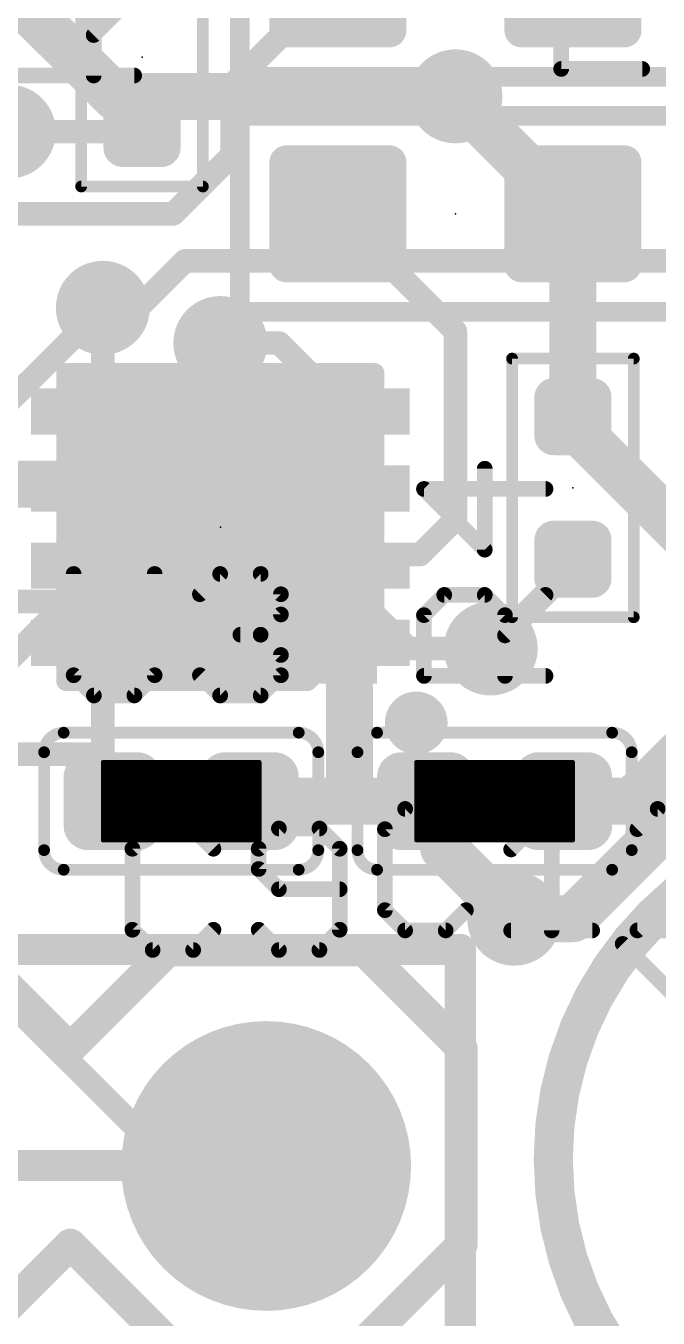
# Model space of a CAD drawing. Extents: x -6.8 to 69.2, y -5 to 26.2.
# Drawn here: x 53.6 to 57.7, y 1.22 to 9.6 of the extents above; entities that cross this region are included whole.
import ezdxf

# ---------------------------------------------------------------- set-up
doc = ezdxf.new("R2010")
doc.units = 0
for name, color, linetype in [('1', 22, 'CONTINUOUS'), ('16', 175, 'CONTINUOUS'), ('17', 82, 'CONTINUOUS'), ('18', 82, 'CONTINUOUS'), ('21', 253, 'CONTINUOUS'), ('23', 7, 'CONTINUOUS'), ('25', 253, 'CONTINUOUS'), ('39', 22, 'CONTINUOUS'), ('41', 22, 'CONTINUOUS'), ('42', 175, 'CONTINUOUS'), ('48', 253, 'CONTINUOUS'), ('51', 253, 'CONTINUOUS')]:
    doc.layers.add(name, color=color, linetype=linetype)

# ---------------------------------------------------------------- blocks, each defined once
blk = doc.blocks.new('RECT101600X101600R50')
at = {"const_width": 0.1588}
blk.add_lwpolyline([(0.2381, -0.1588), (0.2381, 0.1588, 0.4142), (0.1588, 0.2381), (-0.1588, 0.2381, 0.4142), (-0.2381, 0.1588), (-0.2381, -0.1588, 0.4142), (-0.1588, -0.2381), (0.1588, -0.2381, 0.4142)], format="xyb", close=True, dxfattribs=at)
blk.add_solid([(-0.1842, -0.1842), (0.1842, -0.1842), (-0.1842, 0.1842), (0.1842, 0.1842)])
blk = doc.blocks.new('RECT')
blk.add_solid([(-0.5, -0.5), (0.5, -0.5), (-0.5, 0.5), (0.5, 0.5)])
blk = doc.blocks.new('ROUNDP')
at = {"const_width": 0.5}
blk.add_lwpolyline([(0, -0.25, 1), (0, 0.25, 1), (0, -0.25)], format="xyb", dxfattribs=at)
blk = doc.blocks.new('RECT142240X142240R25')
at = {"const_width": 0.1111}
blk.add_lwpolyline([(0.3889, -0.3334), (0.3889, 0.3334, 0.4142), (0.3334, 0.3889), (-0.3334, 0.3889, 0.4142), (-0.3889, 0.3334), (-0.3889, -0.3334, 0.4142), (-0.3334, -0.3889), (0.3334, -0.3889, 0.4142)], format="xyb", close=True, dxfattribs=at)
blk.add_solid([(-0.3588, -0.3588), (0.3588, -0.3588), (-0.3588, 0.3588), (0.3588, 0.3588)])
blk = doc.blocks.new('RECT80000X80000R50')
at = {"const_width": 0.125}
blk.add_lwpolyline([(0.1875, -0.125), (0.1875, 0.125, 0.4142), (0.125, 0.1875), (-0.125, 0.1875, 0.4142), (-0.1875, 0.125), (-0.1875, -0.125, 0.4142), (-0.125, -0.1875), (0.125, -0.1875, 0.4142)], format="xyb", close=True, dxfattribs=at)
blk.add_solid([(-0.1504, -0.1504), (0.1504, -0.1504), (-0.1504, 0.1504), (0.1504, 0.1504)])
blk = doc.blocks.new('RECT208000X72000R50')
at = {"const_width": 0.1125}
blk.add_lwpolyline([(0.5938, -0.1125), (0.5938, 0.1125, 0.4142), (0.5375, 0.1688), (-0.5375, 0.1688, 0.4142), (-0.5938, 0.1125), (-0.5938, -0.1125, 0.4142), (-0.5375, -0.1688), (0.5375, -0.1688, 0.4142)], format="xyb", close=True, dxfattribs=at)
blk.add_solid([(-0.5629, -0.1379), (0.5629, -0.1379), (-0.5629, 0.1379), (0.5629, 0.1379)])
blk = doc.blocks.new('ROUNDV')
at = {"const_width": 0.5}
blk.add_lwpolyline([(0, -0.25, 1), (0, 0.25, 1), (0, -0.25)], format="xyb", dxfattribs=at)

msp = doc.modelspace()

# ---------------------------------------------------------------- linework, layer by layer
at = {"layer": '1'}
for points, const_width in [([(55.626, 9.906), (54.9402, 9.2202)], 0.1524), ([(54.9402, 9.2202), (54.9402, 8.763)], 0.1524), ([(56.388, 9.144), (57.15, 8.382)], 0.3048), ([(53.4924, 8.9154), (54.3306, 8.9154)], 0.1524), ([(54.3306, 8.9154), (54.356, 8.9355)], 0.1524), ([(54.9402, 8.763), (54.5592, 8.382)], 0.1524), ([(57.15, 8.382), (57.15, 7.0665)], 0.3048), ([(54.5592, 8.382), (52.578, 8.382)], 0.1524), ([(55.626, 8.382), (56.388, 7.62)], 0.1524), ([(54.102, 7.7724), (54.102, 7.1628)], 0.1524), ([(56.388, 7.62), (56.388, 6.4008)], 0.1524), ([(55.245, 7.5438), (54.864, 7.5438)], 0.1524), ([(55.626, 7.1628), (55.245, 7.5438)], 0.1524), ([(54.102, 7.1628), (54.037, 7.1)], 0.1524), ([(55.626, 7.1628), (55.691, 7.1)], 0.1524), ([(57.2262, 6.9342), (57.15, 7.0665)], 0.3048), ([(58.5216, 5.6388), (57.2262, 6.9342)], 0.3048), ([(53.9496, 6.6294), (52.3494, 6.6294)], 0.3048), ([(53.9496, 6.6294), (54.037, 6.6)], 0.3048), ([(54.102, 6.6294), (54.037, 6.6)], 0.3048), ([(54.6354, 6.6294), (54.102, 6.6294)], 0.3048), ([(54.864, 6.4008), (54.6354, 6.6294)], 0.3048), ([(54.9402, 6.477), (55.0926, 6.6294)], 0.3048), ([(55.0926, 6.6294), (55.626, 6.6294)], 0.3048), ([(55.626, 6.6294), (55.691, 6.6)], 0.3048), ([(54.9402, 6.477), (54.864, 6.35)], 0.3048), ([(54.864, 6.4008), (54.864, 6.35)], 0.3048), ([(54.9402, 6.2484), (54.864, 6.35)], 0.3048), ([(56.388, 6.4008), (56.1594, 6.1722)], 0.1524), ([(54.9402, 6.2484), (54.9402, 5.8674)], 0.3048), ([(55.7022, 6.1722), (55.691, 6.1)], 0.1524), ([(56.1594, 6.1722), (55.7022, 6.1722)], 0.1524), ([(57.15, 6.096), (57.15, 6.1415)], 0.1524), ([(54.0258, 6.096), (54.037, 6.1)], 0.1524), ([(54.0258, 5.8674), (54.0258, 6.096)], 0.1524), ([(56.6166, 5.5626), (57.15, 6.096)], 0.1524), ([(54.9402, 5.8674), (55.1688, 5.6388)], 0.3048), ([(53.1114, 5.8674), (54.0258, 5.8674)], 0.1524), ([(54.0258, 5.6388), (54.0258, 5.8674)], 0.1524), ([(55.1688, 5.6388), (55.5498, 5.6388)], 0.3048), ([(55.5498, 5.6388), (55.691, 5.6)], 0.3048), ([(54.0258, 5.6388), (54.037, 5.6)], 0.1524), ([(55.7022, 5.5626), (55.691, 5.6)], 0.3048), ([(55.7022, 4.572), (55.7022, 5.5626)], 0.3048), ([(58.547, 5.588), (57.531, 4.572)], 0.3048), ([(54.102, 5.5626), (54.037, 5.6)], 0.1524), ([(54.102, 5.5626), (54.102, 4.8768)], 0.1524), ([(51.9684, 4.8768), (54.102, 4.8768)], 0.1524), ([(54.102, 4.8768), (54.102, 4.572)], 0.1524), ([(54.102, 4.8768), (54.1655, 4.572)], 0.1524), ([(55.7022, 4.572), (55.0545, 4.572)], 0.3048), ([(56.1975, 4.572), (55.7022, 4.572)], 0.3048), ([(56.3118, 4.4958), (56.1975, 4.572)], 0.3048), ([(57.531, 4.572), (57.0865, 4.572)], 0.3048), ([(54.102, 4.572), (54.1655, 4.572)], 0.1524), ([(56.3118, 4.2672), (56.3118, 4.4958)], 0.3048), ([(56.769, 3.81), (56.3118, 4.2672)], 0.3048), ([(52.959, 3.81), (54.5592, 2.2098)], 0.1524), ([(54.5592, 2.2098), (55.0926, 2.2098)], 0.1524), ([(55.0926, 2.2098), (55.1607, 2.2058)], 0.1524)]:
    msp.add_lwpolyline(points, dxfattribs=dict(at, const_width=const_width))
for points, const_width in [([(54.9783, 9.2202, 1), (54.9021, 9.2202)], 0.0762), ([(54.9133, 9.2471, 1), (54.9671, 9.1933)], 0.0762), ([(56.4419, 9.1979, 1), (56.3341, 9.0901)], 0.1524), ([(54.307, 8.9453, 1), (54.3542, 8.8855)], 0.0762), ([(54.3306, 8.8773, 1), (54.3306, 8.9535)], 0.0762), ([(54.3796, 8.9056, 1), (54.3324, 8.9654)], 0.0762), ([(54.9671, 8.7361, 1), (54.9133, 8.7899)], 0.0762), ([(54.9021, 8.763, 1), (54.9783, 8.763)], 0.0762), ([(57.2262, 8.382, 1), (57.0738, 8.382)], 0.1524), ([(57.0961, 8.3281, 1), (57.2039, 8.4359)], 0.1524), ([(54.5323, 8.4089, 1), (54.5861, 8.3551)], 0.0762), ([(54.5592, 8.3439, 1), (54.5592, 8.4201)], 0.0762), ([(55.6529, 8.4089, 1), (55.5991, 8.3551)], 0.0762), ([(54.1401, 7.7724, 1), (54.0639, 7.7724)], 0.0762), ([(56.4261, 7.62, 1), (56.3499, 7.62)], 0.0762), ([(56.3611, 7.5931, 1), (56.4149, 7.6469)], 0.0762), ([(54.864, 7.5819, 1), (54.864, 7.5057)], 0.0762), ([(55.2719, 7.5707, 1), (55.2181, 7.5169)], 0.0762), ([(55.245, 7.5057, 1), (55.245, 7.5819)], 0.0762), ([(54.1285, 7.1354, 1), (54.0755, 7.1902)], 0.0762), ([(55.6525, 7.1902, 1), (55.5995, 7.1354)], 0.0762), ([(55.5991, 7.1359, 1), (55.6529, 7.1897)], 0.0762), ([(57.216, 7.1045, 1), (57.084, 7.0285)], 0.1524), ([(54.0105, 7.1274, 1), (54.0635, 7.0726)], 0.0762), ([(54.0639, 7.1628, 1), (54.1401, 7.1628)], 0.0762), ([(55.6645, 7.0726, 1), (55.7175, 7.1274)], 0.0762), ([(57.0738, 7.0665, 1), (57.2262, 7.0665)], 0.1524), ([(57.2801, 6.9881, 1), (57.1723, 6.8803)], 0.1524), ([(57.1602, 6.8962, 1), (57.2922, 6.9722)], 0.1524), ([(53.9739, 6.7016, 1), (53.9253, 6.5572)], 0.1524), ([(53.9496, 6.5532, 1), (53.9496, 6.7056)], 0.1524), ([(54.0056, 6.6694, 1), (54.0684, 6.5306)], 0.1524), ([(54.0127, 6.5278, 1), (54.0613, 6.6722)], 0.1524), ([(54.102, 6.7056, 1), (54.102, 6.5532)], 0.1524), ([(54.1334, 6.56, 1), (54.0706, 6.6988)], 0.1524), ([(54.6893, 6.6833, 1), (54.5815, 6.5755)], 0.1524), ([(54.6354, 6.5532, 1), (54.6354, 6.7056)], 0.1524), ([(55.0926, 6.7056, 1), (55.0926, 6.5532)], 0.1524), ([(55.1465, 6.5755, 1), (55.0387, 6.6833)], 0.1524), ([(55.6574, 6.6988, 1), (55.5946, 6.56)], 0.1524), ([(55.626, 6.5532, 1), (55.626, 6.7056)], 0.1524), ([(55.6596, 6.5306, 1), (55.7224, 6.6694)], 0.1524), ([(55.0055, 6.4378, 1), (54.8749, 6.5162)], 0.1524), ([(54.9402, 6.4008, 1), (54.7878, 6.4008)], 0.1524), ([(54.8863, 6.5309, 1), (54.9941, 6.4231)], 0.1524), ([(54.925, 6.3957, 1), (54.803, 6.3043)], 0.1524), ([(54.7987, 6.3892, 1), (54.9293, 6.3108)], 0.1524), ([(54.8101, 6.3469, 1), (54.9179, 6.4547)], 0.1524), ([(56.4149, 6.3739, 1), (56.3611, 6.4277)], 0.0762), ([(54.7878, 6.35, 1), (54.9402, 6.35)], 0.1524), ([(55.0164, 6.2484, 1), (54.864, 6.2484)], 0.1524), ([(56.3499, 6.4008, 1), (56.4261, 6.4008)], 0.0762), ([(54.8792, 6.2027, 1), (55.0012, 6.2941)], 0.1524), ([(55.7022, 6.2103, 1), (55.7022, 6.1341)], 0.0762), ([(55.7398, 6.1664, 1), (55.6646, 6.178)], 0.0762), ([(56.1325, 6.1991, 1), (56.1863, 6.1453)], 0.0762), ([(56.1594, 6.1341, 1), (56.1594, 6.2103)], 0.0762), ([(57.1881, 6.1415, 1), (57.1119, 6.1415)], 0.0762), ([(54.0639, 6.096, 1), (53.9877, 6.096)], 0.0762), ([(54.013, 6.1319, 1), (54.0386, 6.0601)], 0.0762), ([(54.0498, 6.0641, 1), (54.0242, 6.1359)], 0.0762), ([(55.6534, 6.1058, 1), (55.7286, 6.0942)], 0.0762), ([(57.1119, 6.096, 1), (57.1881, 6.096)], 0.0762), ([(57.1769, 6.0691, 1), (57.1231, 6.1229)], 0.0762), ([(54.9941, 5.9213, 1), (54.8863, 5.8135)], 0.1524), ([(54.0639, 5.8674, 1), (53.9877, 5.8674)], 0.0762), ([(53.9877, 5.8674, 1), (54.0639, 5.8674)], 0.0762), ([(54.0258, 5.8293, 1), (54.0258, 5.9055)], 0.0762), ([(54.864, 5.8674, 1), (55.0164, 5.8674)], 0.1524), ([(55.1688, 5.715, 1), (55.1688, 5.5626)], 0.1524), ([(55.57, 5.7123, 1), (55.5296, 5.5653)], 0.1524), ([(55.5498, 5.5626, 1), (55.5498, 5.715)], 0.1524), ([(54.0624, 5.6494, 1), (53.9892, 5.6282)], 0.0762), ([(55.1149, 5.5849, 1), (55.2227, 5.6927)], 0.1524), ([(55.764, 5.6219, 1), (55.618, 5.5781)], 0.1524), ([(55.7784, 5.5626, 1), (55.626, 5.5626)], 0.1524), ([(55.6708, 5.5265, 1), (55.7112, 5.6735)], 0.1524), ([(53.9877, 5.6388, 1), (54.0639, 5.6388)], 0.0762), ([(54.056, 5.633, 1), (54.018, 5.567)], 0.0762), ([(54.0004, 5.5894, 1), (54.0736, 5.6106)], 0.0762), ([(54.1401, 5.5626, 1), (54.0639, 5.5626)], 0.0762), ([(54.083, 5.5296, 1), (54.121, 5.5956)], 0.0762), ([(55.6292, 5.5407, 1), (55.7752, 5.5845)], 0.1524), ([(56.5897, 5.5895, 1), (56.6435, 5.5357)], 0.0762), ([(54.1401, 4.8768, 1), (54.0639, 4.8768)], 0.0762), ([(54.1393, 4.8846, 1), (54.0647, 4.869)], 0.0762), ([(54.102, 4.8387, 1), (54.102, 4.9149)], 0.0762), ([(54.0639, 4.8768, 1), (54.1401, 4.8768)], 0.0762), ([(55.0545, 4.6482, 1), (55.0545, 4.4958)], 0.1524), ([(55.7022, 4.6482, 1), (55.7022, 4.4958)], 0.1524), ([(55.7022, 4.4958, 1), (55.7022, 4.6482)], 0.1524), ([(56.2398, 4.6354, 1), (56.1552, 4.5086)], 0.1524), ([(56.1975, 4.4958, 1), (56.1975, 4.6482)], 0.1524), ([(57.0865, 4.6482, 1), (57.0865, 4.4958)], 0.1524), ([(57.4771, 4.6259, 1), (57.5849, 4.5181)], 0.1524), ([(57.531, 4.4958, 1), (57.531, 4.6482)], 0.1524), ([(54.102, 4.6101, 1), (54.102, 4.5339)], 0.0762), ([(54.1282, 4.5642, 1), (54.2028, 4.5798)], 0.0762), ([(54.1655, 4.5339, 1), (54.1655, 4.6101)], 0.0762), ([(55.626, 4.572, 1), (55.7784, 4.572)], 0.1524), ([(56.388, 4.4958, 1), (56.2356, 4.4958)], 0.1524), ([(56.2695, 4.4324, 1), (56.3541, 4.5592)], 0.1524), ([(54.0639, 4.572, 1), (54.1401, 4.572)], 0.0762), ([(56.3657, 4.3211, 1), (56.2579, 4.2133)], 0.1524), ([(56.2356, 4.2672, 1), (56.388, 4.2672)], 0.1524), ([(56.7151, 3.7561, 1), (56.8229, 3.8639)], 0.1524), ([(54.5592, 2.2479, 1), (54.5592, 2.1717)], 0.0762), ([(54.5323, 2.1829, 1), (54.5861, 2.2367)], 0.0762), ([(55.0948, 2.2478, 1), (55.0904, 2.1718)], 0.0762), ([(55.0926, 2.1717, 1), (55.0926, 2.2479)], 0.0762), ([(55.1585, 2.1678, 1), (55.163, 2.2439)], 0.0762)]:
    msp.add_lwpolyline(points, format="xyb", dxfattribs=dict(at, const_width=const_width))
at = {"layer": '16'}
for points, const_width in [([(51.5874, 11.7348), (54.1782, 9.144)], 0.3048), ([(54.1782, 9.144), (56.388, 9.144)], 0.3048), ([(54.6354, 8.0772), (54.3306, 7.7724)], 0.1524), ([(59.1312, 8.0772), (54.6354, 8.0772)], 0.1524), ([(54.102, 7.7724), (53.1114, 6.7818)], 0.1524), ([(54.3306, 7.7724), (54.102, 7.7724)], 0.1524), ([(54.864, 7.5438), (54.864, 6.858)], 0.1524), ([(54.8259, 6.8199), (52.4256, 4.4196)], 0.1524), ([(54.864, 6.858), (54.8259, 6.8199)], 0.1524), ([(54.8259, 6.8199), (56.0832, 5.5626)], 0.1524), ([(56.0832, 5.5626), (56.6166, 5.5626)], 0.1524), ([(58.5978, 5.2578), (57.15, 3.81)], 0.3048), ([(57.15, 3.81), (56.769, 3.81)], 0.3048)]:
    msp.add_lwpolyline(points, dxfattribs=dict(at, const_width=const_width))
for points, const_width in [([(54.1782, 9.2202, 1), (54.1782, 9.0678)], 0.1524), ([(54.1243, 9.0901, 1), (54.2321, 9.1979)], 0.1524), ([(56.388, 9.0678, 1), (56.388, 9.2202)], 0.1524), ([(54.6354, 8.1153, 1), (54.6354, 8.0391)], 0.0762), ([(54.6623, 8.0503, 1), (54.6085, 8.1041)], 0.0762), ([(54.102, 7.8105, 1), (54.102, 7.7343)], 0.0762), ([(54.1289, 7.7455, 1), (54.0751, 7.7993)], 0.0762), ([(54.3037, 7.7993, 1), (54.3575, 7.7455)], 0.0762), ([(54.3306, 7.7343, 1), (54.3306, 7.8105)], 0.0762), ([(54.9021, 7.5438, 1), (54.8259, 7.5438)], 0.0762), ([(54.8528, 6.8468, 1), (54.799, 6.793)], 0.0762), ([(54.799, 6.8468, 1), (54.8528, 6.793)], 0.0762), ([(54.8528, 6.793, 1), (54.799, 6.8468)], 0.0762), ([(54.8259, 6.858, 1), (54.9021, 6.858)], 0.0762), ([(54.8909, 6.8311, 1), (54.8371, 6.8849)], 0.0762), ([(56.0832, 5.6007, 1), (56.0832, 5.5245)], 0.0762), ([(56.0563, 5.5357, 1), (56.1101, 5.5895)], 0.0762), ([(56.6166, 5.5245, 1), (56.6166, 5.6007)], 0.0762), ([(56.769, 3.8862, 1), (56.769, 3.7338)], 0.1524), ([(57.0961, 3.8639, 1), (57.2039, 3.7561)], 0.1524), ([(57.15, 3.7338, 1), (57.15, 3.8862)], 0.1524)]:
    msp.add_lwpolyline(points, format="xyb", dxfattribs=dict(at, const_width=const_width))
at = {"layer": '21'}
for points, const_width in [([(54.991, 9.271), (54.991, 10.541)], 0.127), ([(53.9615, 8.559), (53.9615, 10.237)], 0.0762), ([(54.7505, 10.237), (54.7505, 8.559)], 0.0762), ([(57.785, 9.271), (54.991, 9.271)], 0.127), ([(54.991, 9.017), (57.785, 9.017)], 0.127), ([(54.991, 7.747), (54.991, 9.017)], 0.127), ([(54.7505, 8.559), (53.9615, 8.559)], 0.0762), ([(57.785, 7.747), (54.991, 7.747)], 0.127), ([(56.7555, 5.765), (56.7555, 7.443)], 0.0762), ([(56.7555, 7.443), (57.5445, 7.443)], 0.0762), ([(57.5445, 7.443), (57.5445, 5.765)], 0.0762), ([(53.864, 5.35), (53.864, 7.35)], 0.127), ([(53.864, 7.35), (55.864, 7.35)], 0.127), ([(55.864, 7.35), (55.864, 5.7857)], 0.127), ([(55.864, 5.7857), (55.4283, 5.35)], 0.127), ([(57.5445, 5.765), (56.7555, 5.765)], 0.0762), ([(55.4283, 5.35), (53.864, 5.35)], 0.127), ([(53.848, 5.0165), (55.372, 5.0165)], 0.0762), ([(55.88, 5.0165), (57.404, 5.0165)], 0.0762), ([(53.721, 4.2545), (53.721, 4.8895)], 0.0762), ([(55.499, 4.8895), (55.499, 4.2545)], 0.0762), ([(55.753, 4.2545), (55.753, 4.8895)], 0.0762), ([(57.531, 4.8895), (57.531, 4.2545)], 0.0762), ([(55.372, 4.1275), (53.848, 4.1275)], 0.0762), ([(57.404, 4.1275), (55.88, 4.1275)], 0.0762), ([(56.42, 3.61), (20.86, 3.61)], 0.203), ([(53.2557, 3.6028), (53.8907, 2.9678)], 0.2032), ([(54.5257, 3.6028), (53.8907, 2.9678)], 0.2032), ([(54.5257, 3.6028), (55.7957, 3.6028)], 0.2032), ([(55.7957, 3.6028), (56.4307, 2.9678)], 0.2032), ([(56.42, 1.07), (56.42, 3.61)], 0.203), ([(56.4307, 2.9678), (56.4307, 1.6978)], 0.2032), ([(53.8907, 1.6978), (53.2557, 1.0628)], 0.2032), ([(53.8907, 1.6978), (54.5257, 1.0628)], 0.2032), ([(56.4307, 1.6978), (55.7957, 1.0628)], 0.2032)]:
    msp.add_lwpolyline(points, dxfattribs=dict(at, const_width=const_width))
for points, const_width in [([(54.991, 9.3028, 1), (54.991, 9.2393)], 0.0635), ([(54.9592, 9.271, 1), (55.0228, 9.271)], 0.0635), ([(54.991, 9.0488, 1), (54.991, 8.9853)], 0.0635), ([(55.0228, 9.017, 1), (54.9592, 9.017)], 0.0635), ([(53.9615, 8.5781, 1), (53.9615, 8.54)], 0.0381), ([(53.9425, 8.559, 1), (53.9806, 8.559)], 0.0381), ([(54.7315, 8.559, 1), (54.7696, 8.559)], 0.0381), ([(54.7505, 8.54, 1), (54.7505, 8.5781)], 0.0381), ([(54.991, 7.7788, 1), (54.991, 7.7153)], 0.0635), ([(54.9592, 7.747, 1), (55.0228, 7.747)], 0.0635), ([(56.7555, 7.4621, 1), (56.7555, 7.424)], 0.0381), ([(56.7746, 7.443, 1), (56.7365, 7.443)], 0.0381), ([(57.5635, 7.443, 1), (57.5254, 7.443)], 0.0381), ([(57.5445, 7.424, 1), (57.5445, 7.4621)], 0.0381), ([(53.8958, 7.35, 1), (53.8323, 7.35)], 0.0635), ([(53.864, 7.3818, 1), (53.864, 7.3183)], 0.0635), ([(55.8958, 7.35, 1), (55.8323, 7.35)], 0.0635), ([(55.864, 7.3183, 1), (55.864, 7.3818)], 0.0635), ([(55.8323, 5.7857, 1), (55.8958, 5.7857)], 0.0635), ([(55.8865, 5.7633, 1), (55.8415, 5.8082)], 0.0635), ([(56.7555, 5.7841, 1), (56.7555, 5.746)], 0.0381), ([(56.7365, 5.765, 1), (56.7746, 5.765)], 0.0381), ([(57.5254, 5.765, 1), (57.5635, 5.765)], 0.0381), ([(57.5445, 5.746, 1), (57.5445, 5.7841)], 0.0381), ([(53.864, 5.3818, 1), (53.864, 5.3183)], 0.0635), ([(53.8323, 5.35, 1), (53.8958, 5.35)], 0.0635), ([(55.4058, 5.3725, 1), (55.4507, 5.3275)], 0.0635), ([(55.4283, 5.3183, 1), (55.4283, 5.3818)], 0.0635), ([(56.134, 4.9784, 1), (56.134, 5.1816, 1), (56.134, 4.9784)], 0.2032), ([(53.848, 5.0165, 0.4142), (53.721, 4.8895)], 0.0762), ([(53.848, 5.0356, 1), (53.848, 4.9975)], 0.0381), ([(53.848, 4.9975, 1), (53.848, 5.0356)], 0.0381), ([(55.499, 4.8895, 0.4142), (55.372, 5.0165)], 0.0762), ([(55.372, 5.0356, 1), (55.372, 4.9975)], 0.0381), ([(55.372, 4.9975, 1), (55.372, 5.0356)], 0.0381), ([(55.88, 5.0165, 0.4142), (55.753, 4.8895)], 0.0762), ([(55.88, 5.0356, 1), (55.88, 4.9975)], 0.0381), ([(55.88, 4.9975, 1), (55.88, 5.0356)], 0.0381), ([(57.531, 4.8895, 0.4142), (57.404, 5.0165)], 0.0762), ([(57.404, 5.0356, 1), (57.404, 4.9975)], 0.0381), ([(57.404, 4.9975, 1), (57.404, 5.0356)], 0.0381), ([(53.7401, 4.8895, 1), (53.702, 4.8895)], 0.0381), ([(53.702, 4.8895, 1), (53.7401, 4.8895)], 0.0381), ([(55.5181, 4.8895, 1), (55.48, 4.8895)], 0.0381), ([(55.48, 4.8895, 1), (55.5181, 4.8895)], 0.0381), ([(55.7721, 4.8895, 1), (55.734, 4.8895)], 0.0381), ([(55.734, 4.8895, 1), (55.7721, 4.8895)], 0.0381), ([(57.5501, 4.8895, 1), (57.512, 4.8895)], 0.0381), ([(57.512, 4.8895, 1), (57.5501, 4.8895)], 0.0381), ([(53.721, 4.2545, 0.4142), (53.848, 4.1275)], 0.0762), ([(53.7401, 4.2545, 1), (53.702, 4.2545)], 0.0381), ([(55.372, 4.1275, 0.4142), (55.499, 4.2545)], 0.0762), ([(55.5181, 4.2545, 1), (55.48, 4.2545)], 0.0381), ([(55.753, 4.2545, 0.4142), (55.88, 4.1275)], 0.0762), ([(55.7721, 4.2545, 1), (55.734, 4.2545)], 0.0381), ([(57.404, 4.1275, 0.4142), (57.531, 4.2545)], 0.0762), ([(57.5501, 4.2545, 1), (57.512, 4.2545)], 0.0381), ([(53.702, 4.2545, 1), (53.7401, 4.2545)], 0.0381), ([(55.48, 4.2545, 1), (55.5181, 4.2545)], 0.0381), ([(55.734, 4.2545, 1), (55.7721, 4.2545)], 0.0381), ([(57.512, 4.2545, 1), (57.5501, 4.2545)], 0.0381), ([(53.848, 4.1466, 1), (53.848, 4.1085)], 0.0381), ([(53.848, 4.1085, 1), (53.848, 4.1466)], 0.0381), ([(55.372, 4.1466, 1), (55.372, 4.1085)], 0.0381), ([(55.372, 4.1085, 1), (55.372, 4.1466)], 0.0381), ([(55.88, 4.1466, 1), (55.88, 4.1085)], 0.0381), ([(55.88, 4.1085, 1), (55.88, 4.1466)], 0.0381), ([(57.404, 4.1466, 1), (57.404, 4.1085)], 0.0381), ([(57.404, 4.1085, 1), (57.404, 4.1466)], 0.0381), ([(54.5257, 3.6536, 1), (54.5257, 3.552)], 0.1016), ([(54.5617, 3.5669, 1), (54.4898, 3.6387)], 0.1016), ([(55.8317, 3.6387, 1), (55.7598, 3.5669)], 0.1016), ([(55.7957, 3.552, 1), (55.7957, 3.6536)], 0.1016), ([(56.4708, 3.61, 1), (56.3693, 3.61)], 0.1015), ([(56.42, 3.5593, 1), (56.42, 3.6608)], 0.1015), ([(53.8548, 3.0037, 1), (53.9267, 2.9319)], 0.1016), ([(53.8548, 2.9319, 1), (53.9267, 3.0037)], 0.1016), ([(56.4815, 2.9678, 1), (56.3799, 2.9678)], 0.1016), ([(56.3948, 2.9319, 1), (56.4667, 3.0037)], 0.1016), ([(53.9267, 1.7337, 1), (53.8548, 1.6619)], 0.1016), ([(53.9267, 1.6619, 1), (53.8548, 1.7337)], 0.1016), ([(56.4667, 1.6619, 1), (56.3948, 1.7337)], 0.1016), ([(56.3799, 1.6978, 1), (56.4815, 1.6978)], 0.1016)]:
    msp.add_lwpolyline(points, format="xyb", dxfattribs=dict(at, const_width=const_width))
at = {"layer": '23'}
for p in [(54.356, 9.398), (56.388, 8.382), (57.15, 6.604), (54.864, 6.35), (54.61, 4.572), (56.642, 4.572)]:
    msp.add_point(p, dxfattribs=at)
at = {"layer": '25', "const_width": 0.1016}
for points in [[(57.0738, 10.1099), (57.0738, 9.3218)], [(54.0425, 9.5418), (54.3052, 9.8044)], [(54.0425, 9.6731), (54.0425, 9.2791)], [(54.3052, 9.2791), (53.5171, 9.2791)], [(57.0738, 9.3218), (57.5992, 9.3218)], [(56.5782, 6.2034), (56.5782, 6.7288)], [(56.9722, 6.5974), (56.1841, 6.5974)], [(56.1841, 6.5974), (56.5782, 6.2034)], [(53.9126, 6.0459), (53.9126, 5.3891)], [(54.438, 5.3891), (54.438, 6.0459)], [(54.7312, 5.9145), (54.8626, 6.0459)], [(54.8626, 6.0459), (55.1253, 6.0459)], [(55.1253, 6.0459), (55.2566, 5.9145)], [(55.2566, 5.9145), (55.2566, 5.7832)], [(56.1841, 5.7788), (56.3155, 5.9102)], [(56.3155, 5.9102), (56.5782, 5.9102)], [(56.5782, 5.9102), (56.7095, 5.7788)], [(56.7095, 5.6475), (56.9722, 5.9102)], [(55.2566, 5.7832), (55.1253, 5.6518)], [(56.1841, 5.3848), (56.1841, 5.7788)], [(56.7095, 5.7788), (56.7095, 5.3848)], [(55.1253, 5.6518), (54.9939, 5.6518)], [(55.1253, 5.6518), (55.2566, 5.5205)], [(55.2566, 5.5205), (55.2566, 5.3891)], [(53.9126, 5.3891), (54.044, 5.2578)], [(54.3067, 5.2578), (54.438, 5.3891)], [(54.8626, 5.2578), (54.7312, 5.3891)], [(55.2566, 5.3891), (55.1253, 5.2578)], [(56.9722, 5.3848), (56.1841, 5.3848)], [(54.044, 5.2578), (54.3067, 5.2578)], [(55.1253, 5.2578), (54.8626, 5.2578)], [(56.0621, 4.5219), (55.9308, 4.3905)], [(56.3248, 4.5219), (56.0621, 4.5219)], [(56.4562, 4.3905), (56.3248, 4.5219)], [(56.7494, 4.2592), (57.0121, 4.5219)], [(57.0121, 4.5219), (57.0121, 3.7338)], [(57.6993, 4.5219), (57.568, 4.3905)], [(57.962, 4.5219), (57.6993, 4.5219)], [(54.425, 4.3949), (54.2936, 4.2635)], [(54.6877, 4.3949), (54.425, 4.3949)], [(54.819, 4.2635), (54.6877, 4.3949)], [(55.2436, 4.3949), (55.1122, 4.2635)], [(55.5063, 4.3949), (55.2436, 4.3949)], [(55.6376, 4.2635), (55.5063, 4.3949)], [(55.9308, 4.3905), (55.9308, 3.8651)], [(54.2936, 4.2635), (54.2936, 3.7381)], [(55.1122, 4.2635), (55.1122, 4.1322)], [(55.6376, 3.7381), (55.6376, 4.2635)], [(57.568, 3.7338), (58.0933, 4.2592)], [(55.1122, 4.1322), (55.2436, 4.0008)], [(55.2436, 4.0008), (55.6376, 4.0008)], [(55.9308, 3.8651), (56.0621, 3.7338)], [(56.3248, 3.7338), (56.4562, 3.8651)], [(54.2936, 3.7381), (54.425, 3.6068)], [(54.6877, 3.6068), (54.819, 3.7381)], [(55.1122, 3.7381), (55.2436, 3.6068)], [(55.5063, 3.6068), (55.6376, 3.7381)], [(56.0621, 3.7338), (56.3248, 3.7338)], [(56.7494, 3.7338), (57.2748, 3.7338)], [(58.0933, 3.7338), (57.568, 3.7338)], [(54.425, 3.6068), (54.6877, 3.6068)], [(55.2436, 3.6068), (55.5063, 3.6068)]]:
    msp.add_lwpolyline(points, dxfattribs=at)
at = {"layer": '25', "const_width": 0.0508}
for points in [[(54.0245, 9.5597, 1), (54.0605, 9.5238)], [(54.3052, 9.2537, 1), (54.3052, 9.3045)], [(57.0738, 9.3472, 1), (57.0738, 9.2964)], [(57.0484, 9.3218, 1), (57.0992, 9.3218)], [(57.5992, 9.2964, 1), (57.5992, 9.3472)], [(54.0171, 9.2791, 1), (54.0679, 9.2791)], [(56.6036, 6.7288, 1), (56.5528, 6.7288)], [(56.1841, 6.6228, 1), (56.1841, 6.572)], [(56.2021, 6.6154, 1), (56.1662, 6.5795)], [(56.9722, 6.572, 1), (56.9722, 6.6228)], [(56.5528, 6.2034, 1), (56.6036, 6.2034)], [(56.5602, 6.1854, 1), (56.5961, 6.2213)], [(53.938, 6.0459, 1), (53.8872, 6.0459)], [(54.4634, 6.0459, 1), (54.4126, 6.0459)], [(54.8626, 6.0713, 1), (54.8626, 6.0205)], [(54.8805, 6.0279, 1), (54.8446, 6.0638)], [(55.1432, 6.0638, 1), (55.1073, 6.0279)], [(55.1253, 6.0205, 1), (55.1253, 6.0713)], [(54.7133, 5.9325, 1), (54.7492, 5.8966)], [(55.282, 5.9145, 1), (55.2312, 5.9145)], [(55.2386, 5.8966, 1), (55.2746, 5.9325)], [(56.3155, 5.9356, 1), (56.3155, 5.8848)], [(56.3334, 5.8922, 1), (56.2975, 5.9281)], [(56.5961, 5.9281, 1), (56.5602, 5.8922)], [(56.5782, 5.8848, 1), (56.5782, 5.9356)], [(56.9902, 5.8922, 1), (56.9542, 5.9281)], [(55.2312, 5.7832, 1), (55.282, 5.7832)], [(55.2746, 5.7652, 1), (55.2386, 5.8011)], [(56.2095, 5.7788, 1), (56.1587, 5.7788)], [(56.1662, 5.7968, 1), (56.2021, 5.7609)], [(56.7349, 5.7788, 1), (56.6841, 5.7788)], [(56.6915, 5.7609, 1), (56.7275, 5.7968)], [(54.9939, 5.6772, 1), (54.9939, 5.6264)], [(55.1432, 5.6698, 1), (55.1073, 5.6339)], [(55.1253, 5.6264, 1), (55.1253, 5.6772)], [(55.1073, 5.6698, 1), (55.1432, 5.6339)], [(56.6915, 5.6655, 1), (56.7275, 5.6295)], [(55.282, 5.5205, 1), (55.2312, 5.5205)], [(55.2386, 5.5025, 1), (55.2746, 5.5385)], [(53.8872, 5.3891, 1), (53.938, 5.3891)], [(53.9306, 5.4071, 1), (53.8947, 5.3712)], [(54.4126, 5.3891, 1), (54.4634, 5.3891)], [(54.456, 5.3712, 1), (54.4201, 5.4071)], [(54.7492, 5.4071, 1), (54.7133, 5.3712)], [(55.2312, 5.3891, 1), (55.282, 5.3891)], [(55.2746, 5.3712, 1), (55.2386, 5.4071)], [(56.1841, 5.4102, 1), (56.1841, 5.3594)], [(56.1587, 5.3848, 1), (56.2095, 5.3848)], [(56.6841, 5.3848, 1), (56.7349, 5.3848)], [(56.9722, 5.3594, 1), (56.9722, 5.4102)], [(54.044, 5.2832, 1), (54.044, 5.2324)], [(54.026, 5.2398, 1), (54.0619, 5.2758)], [(54.2887, 5.2758, 1), (54.3246, 5.2398)], [(54.3067, 5.2324, 1), (54.3067, 5.2832)], [(54.8626, 5.2832, 1), (54.8626, 5.2324)], [(54.8446, 5.2398, 1), (54.8805, 5.2758)], [(55.1073, 5.2758, 1), (55.1432, 5.2398)], [(55.1253, 5.2324, 1), (55.1253, 5.2832)], [(56.0621, 4.5473, 1), (56.0621, 4.4965)], [(56.0801, 4.5039, 1), (56.0442, 4.5398)], [(56.3428, 4.5398, 1), (56.3069, 4.5039)], [(56.3248, 4.4965, 1), (56.3248, 4.5473)], [(57.0375, 4.5219, 1), (56.9867, 4.5219)], [(57.03, 4.5039, 1), (56.9941, 4.5398)], [(57.6993, 4.5473, 1), (57.6993, 4.4965)], [(57.7173, 4.5039, 1), (57.6813, 4.5398)], [(54.425, 4.4203, 1), (54.425, 4.3695)], [(54.4429, 4.3769, 1), (54.407, 4.4128)], [(54.7056, 4.4128, 1), (54.6697, 4.3769)], [(54.6877, 4.3695, 1), (54.6877, 4.4203)], [(55.2436, 4.4203, 1), (55.2436, 4.3695)], [(55.2615, 4.3769, 1), (55.2256, 4.4128)], [(55.5242, 4.4128, 1), (55.4883, 4.3769)], [(55.5063, 4.3695, 1), (55.5063, 4.4203)], [(55.9562, 4.3905, 1), (55.9054, 4.3905)], [(55.9128, 4.4085, 1), (55.9488, 4.3726)], [(56.4382, 4.3726, 1), (56.4741, 4.4085)], [(57.55, 4.4085, 1), (57.5859, 4.3726)], [(54.319, 4.2635, 1), (54.2682, 4.2635)], [(54.2757, 4.2815, 1), (54.3116, 4.2456)], [(54.8011, 4.2456, 1), (54.837, 4.2815)], [(55.1376, 4.2635, 1), (55.0868, 4.2635)], [(55.0943, 4.2815, 1), (55.1302, 4.2456)], [(55.663, 4.2635, 1), (55.6122, 4.2635)], [(55.6196, 4.2456, 1), (55.6556, 4.2815)], [(56.7314, 4.2771, 1), (56.7673, 4.2412)], [(55.0868, 4.1322, 1), (55.1376, 4.1322)], [(55.1302, 4.1501, 1), (55.0943, 4.1142)], [(55.2436, 4.0262, 1), (55.2436, 3.9754)], [(55.2256, 3.9829, 1), (55.2615, 4.0188)], [(55.6376, 3.9754, 1), (55.6376, 4.0262)], [(55.9488, 3.8831, 1), (55.9128, 3.8472)], [(55.9054, 3.8651, 1), (55.9562, 3.8651)], [(56.4741, 3.8472, 1), (56.4382, 3.8831)], [(54.3116, 3.7561, 1), (54.2757, 3.7202)], [(54.837, 3.7202, 1), (54.8011, 3.7561)], [(55.1302, 3.7561, 1), (55.0943, 3.7202)], [(55.6556, 3.7202, 1), (55.6196, 3.7561)], [(56.0621, 3.7592, 1), (56.0621, 3.7084)], [(56.0442, 3.7158, 1), (56.0801, 3.7518)], [(56.3069, 3.7518, 1), (56.3428, 3.7158)], [(56.3248, 3.7084, 1), (56.3248, 3.7592)], [(56.7494, 3.7592, 1), (56.7494, 3.7084)], [(57.2748, 3.7084, 1), (57.2748, 3.7592)], [(57.55, 3.7518, 1), (57.5859, 3.7158)], [(57.568, 3.7592, 1), (57.568, 3.7084)], [(54.2682, 3.7381, 1), (54.319, 3.7381)], [(55.6122, 3.7381, 1), (55.663, 3.7381)], [(56.9867, 3.7338, 1), (57.0375, 3.7338)], [(54.425, 3.6322, 1), (54.425, 3.5814)], [(54.407, 3.5888, 1), (54.4429, 3.6248)], [(54.6697, 3.6248, 1), (54.7056, 3.5888)], [(54.6877, 3.5814, 1), (54.6877, 3.6322)], [(55.2436, 3.6322, 1), (55.2436, 3.5814)], [(55.2256, 3.5888, 1), (55.2615, 3.6248)], [(55.4883, 3.6248, 1), (55.5242, 3.5888)], [(55.5063, 3.5814, 1), (55.5063, 3.6322)]]:
    msp.add_lwpolyline(points, format="xyb", dxfattribs=at)
at = {"layer": '41', "const_width": 0.254}
msp.add_lwpolyline([(59.25, 0.0223, 1), (59.25, 4.4777, 1), (59.25, 0.0223)], format="xyb", dxfattribs=at)
at = {"layer": '42', "const_width": 0.254}
msp.add_lwpolyline([(59.25, 0.0223, 1), (59.25, 4.4777, 1), (59.25, 0.0223)], format="xyb", dxfattribs=at)
at = {"layer": '48', "const_width": 0.2}
for points in [[(22.1785, 2.2091), (55.1748, 2.2091)], [(55.1748, 2.2091), (55.2091, 2.2434)]]:
    msp.add_lwpolyline(points, dxfattribs=at)
at = {"layer": '48', "const_width": 0.1}
for points in [[(55.1394, 2.2444, 1), (55.2102, 2.1737)], [(55.2445, 2.2081, 1), (55.1738, 2.2788)], [(55.1748, 2.1591, 1), (55.1748, 2.2591)]]:
    msp.add_lwpolyline(points, format="xyb", dxfattribs=at)
at = {"layer": '51'}
for points, const_width in [([(54.102, 4.807, 1), (54.102, 4.7942)], 0.0127), ([(54.102, 4.7816, 1), (54.102, 4.7688)], 0.0127), ([(54.102, 4.8324, 1), (54.102, 4.8197)], 0.0127), ([(54.1084, 4.826, 1), (54.0957, 4.826)], 0.0127), ([(55.1243, 4.826, 1), (55.1117, 4.826)], 0.0127), ([(55.118, 4.8197, 1), (55.118, 4.8324)], 0.0127), ([(55.118, 4.7942, 1), (55.118, 4.807)], 0.0127), ([(55.118, 4.7688, 1), (55.118, 4.7816)], 0.0127), ([(56.134, 4.8324, 1), (56.134, 4.8197)], 0.0127), ([(56.1403, 4.826, 1), (56.1277, 4.826)], 0.0127), ([(56.134, 4.807, 1), (56.134, 4.7942)], 0.0127), ([(56.134, 4.7816, 1), (56.134, 4.7688)], 0.0127), ([(57.1564, 4.826, 1), (57.1437, 4.826)], 0.0127), ([(57.15, 4.8197, 1), (57.15, 4.8324)], 0.0127), ([(57.15, 4.7942, 1), (57.15, 4.807)], 0.0127), ([(57.15, 4.7688, 1), (57.15, 4.7816)], 0.0127), ([(54.102, 4.7308, 1), (54.102, 4.718)], 0.0127), ([(54.102, 4.7054, 1), (54.102, 4.6926)], 0.0127), ([(54.102, 4.7562, 1), (54.102, 4.7435)], 0.0127), ([(55.118, 4.7435, 1), (55.118, 4.7562)], 0.0127), ([(55.118, 4.718, 1), (55.118, 4.7308)], 0.0127), ([(55.118, 4.6926, 1), (55.118, 4.7054)], 0.0127), ([(56.134, 4.7562, 1), (56.134, 4.7435)], 0.0127), ([(56.134, 4.7308, 1), (56.134, 4.718)], 0.0127), ([(56.134, 4.7054, 1), (56.134, 4.6926)], 0.0127), ([(57.15, 4.7435, 1), (57.15, 4.7562)], 0.0127), ([(57.15, 4.718, 1), (57.15, 4.7308)], 0.0127), ([(57.15, 4.6926, 1), (57.15, 4.7054)], 0.0127), ([(54.102, 4.6546, 1), (54.102, 4.6418)], 0.0127), ([(54.102, 4.6292, 1), (54.102, 4.6164)], 0.0127), ([(54.102, 4.68, 1), (54.102, 4.6673)], 0.0127), ([(55.118, 4.6673, 1), (55.118, 4.68)], 0.0127), ([(55.118, 4.6418, 1), (55.118, 4.6546)], 0.0127), ([(55.118, 4.6164, 1), (55.118, 4.6292)], 0.0127), ([(56.134, 4.68, 1), (56.134, 4.6673)], 0.0127), ([(56.134, 4.6546, 1), (56.134, 4.6418)], 0.0127), ([(56.134, 4.6292, 1), (56.134, 4.6164)], 0.0127), ([(57.15, 4.6673, 1), (57.15, 4.68)], 0.0127), ([(57.15, 4.6418, 1), (57.15, 4.6546)], 0.0127), ([(57.15, 4.6164, 1), (57.15, 4.6292)], 0.0127), ([(54.102, 4.5784, 1), (54.102, 4.5656)], 0.0127), ([(54.102, 4.6038, 1), (54.102, 4.5911)], 0.0127), ([(54.102, 4.553, 1), (54.102, 4.5403)], 0.0127), ([(54.102, 4.5276, 1), (54.102, 4.5149)], 0.0127), ([(55.118, 4.5911, 1), (55.118, 4.6038)], 0.0127), ([(55.118, 4.5656, 1), (55.118, 4.5784)], 0.0127), ([(55.118, 4.5403, 1), (55.118, 4.553)], 0.0127), ([(55.118, 4.5149, 1), (55.118, 4.5276)], 0.0127), ([(56.134, 4.6038, 1), (56.134, 4.5911)], 0.0127), ([(56.134, 4.5784, 1), (56.134, 4.5656)], 0.0127), ([(56.134, 4.553, 1), (56.134, 4.5403)], 0.0127), ([(56.134, 4.5276, 1), (56.134, 4.5149)], 0.0127), ([(59.25, 0, 1), (59.25, 4.5, 1), (59.25, 0)], 0.1), ([(57.15, 4.5911, 1), (57.15, 4.6038)], 0.0127), ([(57.15, 4.5656, 1), (57.15, 4.5784)], 0.0127), ([(57.15, 4.5403, 1), (57.15, 4.553)], 0.0127), ([(57.15, 4.5149, 1), (57.15, 4.5276)], 0.0127), ([(54.102, 4.5022, 1), (54.102, 4.4894)], 0.0127), ([(54.102, 4.4514, 1), (54.102, 4.4386)], 0.0127), ([(54.102, 4.4768, 1), (54.102, 4.4641)], 0.0127), ([(55.118, 4.4894, 1), (55.118, 4.5022)], 0.0127), ([(55.118, 4.4641, 1), (55.118, 4.4768)], 0.0127), ([(55.118, 4.4386, 1), (55.118, 4.4514)], 0.0127), ([(56.134, 4.5022, 1), (56.134, 4.4894)], 0.0127), ([(56.134, 4.4768, 1), (56.134, 4.4641)], 0.0127), ([(56.134, 4.4514, 1), (56.134, 4.4386)], 0.0127), ([(57.15, 4.4894, 1), (57.15, 4.5022)], 0.0127), ([(57.15, 4.4641, 1), (57.15, 4.4768)], 0.0127), ([(57.15, 4.4386, 1), (57.15, 4.4514)], 0.0127), ([(54.102, 4.426, 1), (54.102, 4.4132)], 0.0127), ([(54.102, 4.3752, 1), (54.102, 4.3624)], 0.0127), ([(54.102, 4.4006, 1), (54.102, 4.3879)], 0.0127), ([(55.118, 4.4132, 1), (55.118, 4.426)], 0.0127), ([(55.118, 4.3879, 1), (55.118, 4.4006)], 0.0127), ([(55.118, 4.3624, 1), (55.118, 4.3752)], 0.0127), ([(56.134, 4.426, 1), (56.134, 4.4132)], 0.0127), ([(56.134, 4.4006, 1), (56.134, 4.3879)], 0.0127), ([(56.134, 4.3752, 1), (56.134, 4.3624)], 0.0127), ([(57.15, 4.4132, 1), (57.15, 4.426)], 0.0127), ([(57.15, 4.3879, 1), (57.15, 4.4006)], 0.0127), ([(57.15, 4.3624, 1), (57.15, 4.3752)], 0.0127), ([(54.102, 4.3498, 1), (54.102, 4.337)], 0.0127), ([(54.102, 4.3244, 1), (54.102, 4.3117)], 0.0127), ([(54.102, 4.3244, 1), (54.102, 4.3117)], 0.0127), ([(54.0957, 4.318, 1), (54.1084, 4.318)], 0.0127), ([(55.1117, 4.318, 1), (55.1243, 4.318)], 0.0127), ([(55.118, 4.337, 1), (55.118, 4.3498)], 0.0127), ([(55.118, 4.3117, 1), (55.118, 4.3244)], 0.0127), ([(55.118, 4.3117, 1), (55.118, 4.3244)], 0.0127), ([(56.134, 4.3498, 1), (56.134, 4.337)], 0.0127), ([(56.134, 4.3244, 1), (56.134, 4.3117)], 0.0127), ([(56.134, 4.3244, 1), (56.134, 4.3117)], 0.0127), ([(56.1277, 4.318, 1), (56.1403, 4.318)], 0.0127), ([(57.1437, 4.318, 1), (57.1564, 4.318)], 0.0127), ([(57.15, 4.337, 1), (57.15, 4.3498)], 0.0127), ([(57.15, 4.3117, 1), (57.15, 4.3244)], 0.0127), ([(57.15, 4.3117, 1), (57.15, 4.3244)], 0.0127), ([(57.4897, 3.6647, 1), (57.4543, 3.6293)], 0.05), ([(57.4897, 3.6647, 1), (57.4543, 3.6293)], 0.05)]:
    msp.add_lwpolyline(points, format="xyb", dxfattribs=dict(at, const_width=const_width))
for points, const_width in [([(54.102, 4.318), (54.102, 4.826)], 0.0254), ([(54.102, 4.826), (55.118, 4.826)], 0.0254), ([(54.102, 4.8006), (55.118, 4.8006)], 0.0254), ([(54.102, 4.7752), (55.118, 4.7752)], 0.0254), ([(55.118, 4.826), (55.118, 4.318)], 0.0254), ([(56.134, 4.826), (57.15, 4.826)], 0.0254), ([(56.134, 4.318), (56.134, 4.826)], 0.0254), ([(56.134, 4.8006), (57.15, 4.8006)], 0.0254), ([(56.134, 4.7752), (57.15, 4.7752)], 0.0254), ([(57.15, 4.826), (57.15, 4.318)], 0.0254), ([(54.102, 4.7498), (55.118, 4.7498)], 0.0254), ([(54.102, 4.7244), (55.118, 4.7244)], 0.0254), ([(54.102, 4.699), (55.118, 4.699)], 0.0254), ([(56.134, 4.7498), (57.15, 4.7498)], 0.0254), ([(56.134, 4.7244), (57.15, 4.7244)], 0.0254), ([(56.134, 4.699), (57.15, 4.699)], 0.0254), ([(54.102, 4.6736), (55.118, 4.6736)], 0.0254), ([(54.102, 4.6482), (55.118, 4.6482)], 0.0254), ([(54.102, 4.6228), (55.118, 4.6228)], 0.0254), ([(56.134, 4.6736), (57.15, 4.6736)], 0.0254), ([(56.134, 4.6482), (57.15, 4.6482)], 0.0254), ([(56.134, 4.6228), (57.15, 4.6228)], 0.0254), ([(54.102, 4.5974), (55.118, 4.5974)], 0.0254), ([(54.102, 4.572), (55.118, 4.572)], 0.0254), ([(54.102, 4.5466), (55.118, 4.5466)], 0.0254), ([(54.102, 4.5212), (55.118, 4.5212)], 0.0254), ([(56.134, 4.5974), (57.15, 4.5974)], 0.0254), ([(56.134, 4.572), (57.15, 4.572)], 0.0254), ([(56.134, 4.5466), (57.15, 4.5466)], 0.0254), ([(56.134, 4.5212), (57.15, 4.5212)], 0.0254), ([(54.102, 4.4958), (55.118, 4.4958)], 0.0254), ([(54.102, 4.4704), (55.118, 4.4704)], 0.0254), ([(54.102, 4.445), (55.118, 4.445)], 0.0254), ([(56.134, 4.4958), (57.15, 4.4958)], 0.0254), ([(56.134, 4.4704), (57.15, 4.4704)], 0.0254), ([(56.134, 4.445), (57.15, 4.445)], 0.0254), ([(54.102, 4.4196), (55.118, 4.4196)], 0.0254), ([(54.102, 4.3942), (55.118, 4.3942)], 0.0254), ([(54.102, 4.3688), (55.118, 4.3688)], 0.0254), ([(56.134, 4.4196), (57.15, 4.4196)], 0.0254), ([(56.134, 4.3942), (57.15, 4.3942)], 0.0254), ([(56.134, 4.3688), (57.15, 4.3688)], 0.0254), ([(54.102, 4.3434), (55.118, 4.3434)], 0.0254), ([(55.118, 4.318), (54.102, 4.318)], 0.0254), ([(54.102, 4.318), (55.118, 4.318)], 0.0254), ([(56.134, 4.3434), (57.15, 4.3434)], 0.0254), ([(57.15, 4.318), (56.134, 4.318)], 0.0254), ([(56.134, 4.318), (57.15, 4.318)], 0.0254), ([(60.647, 0.472), (57.472, 3.647)], 0.1), ([(60.647, 0.472), (57.472, 3.647)], 0.1)]:
    msp.add_lwpolyline(points, dxfattribs=dict(at, const_width=const_width))

# ---------------------------------------------------------------- block references
at = {"layer": '1'}
for name, p in [('RECT142240X142240R25', (55.626, 9.906)), ('RECT142240X142240R25', (57.15, 9.906)), ('RECT142240X142240R25', (55.626, 8.382)), ('RECT142240X142240R25', (57.15, 8.382)), ('RECT101600X101600R50', (56.1975, 4.572)), ('RECT101600X101600R50', (57.0865, 4.572))]:
    msp.add_blockref(name, p, dxfattribs=at)
for name, p, rotation in [('RECT80000X80000R50', (54.356, 8.9355), 270), ('RECT80000X80000R50', (57.15, 7.0665), 90), ('RECT208000X72000R50', (54.864, 6.35), 90), ('RECT80000X80000R50', (57.15, 6.1415), 90), ('RECT101600X101600R50', (54.1655, 4.572), 180), ('RECT101600X101600R50', (55.0545, 4.572), 180)]:
    msp.add_blockref(name, p, dxfattribs=dict(at, rotation=rotation))
at = {"layer": '1', "xscale": 0.8, "yscale": 0.3}
for p in [(54.037, 7.1), (54.037, 6.6), (54.037, 6.1), (54.037, 5.6)]:
    msp.add_blockref('RECT', p, dxfattribs=at)
at = {"layer": '1', "xscale": 0.8, "yscale": 0.3, "rotation": 180}
for p in [(55.691, 7.1), (55.691, 6.6), (55.691, 6.1), (55.691, 5.6)]:
    msp.add_blockref('RECT', p, dxfattribs=at)
at = {"layer": '17', "xscale": 1.8796, "yscale": 1.8796, "rotation": 90}
msp.add_blockref('ROUNDP', (55.1607, 2.2058), dxfattribs=at)
msp.add_blockref('ROUNDP', (55.1607, 2.2058), dxfattribs=at)
at = {"layer": '18', "xscale": 0.6096, "yscale": 0.6096}
for p in [(56.388, 9.144), (56.388, 9.144), (53.4924, 8.9154), (53.4924, 8.9154), (54.102, 7.7724), (54.102, 7.7724), (54.864, 7.5438), (54.864, 7.5438), (56.6166, 5.5626), (56.6166, 5.5626), (56.769, 3.81), (56.769, 3.81)]:
    msp.add_blockref('ROUNDV', p, dxfattribs=at)
at = {"layer": '39', "xscale": 2.032, "yscale": 2.032, "rotation": 180}
msp.add_blockref('RECT', (54.864, 6.35), dxfattribs=at)
at = {"layer": '51', "xscale": 0.508, "yscale": 0.508}
msp.add_blockref('RECT', (55.1607, 2.3328), dxfattribs=at)

doc.saveas('drawing.dxf')
